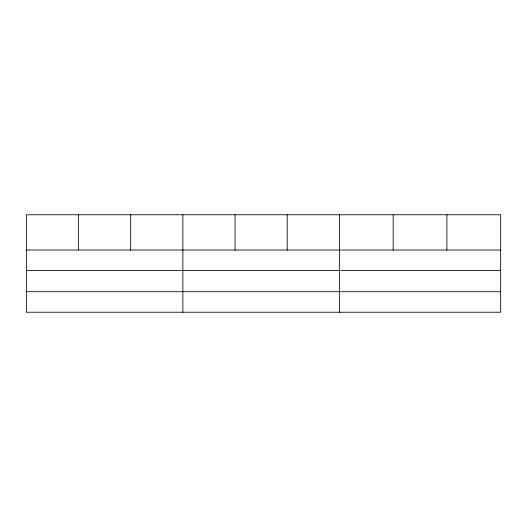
<?xml version="1.0" encoding="UTF-8"?>
<svg xmlns="http://www.w3.org/2000/svg" width="527" height="527" viewBox="0 0 527 527"><rect width="100%" height="100%" fill="white"/><g stroke="black" fill="none" stroke-linecap="round" stroke-linejoin="round"><path stroke-width="0.79" d="M500.65 270.562L500.65 214.766L26.35 214.766L26.35 312.234L500.65 312.234L500.65 270.562L26.35 270.562M26.35 250.035L500.65 250.035M26.35 291.708L500.65 291.708M446.896 214.766L446.896 250.035M393.142 214.766L393.142 250.035M339.388 214.766L339.388 312.234M287.215 214.766L287.215 250.035M235.042 214.766L235.042 250.035M182.869 214.766L182.869 312.234M130.696 214.766L130.696 250.035M78.523 214.766L78.523 250.035"/></g></svg>
